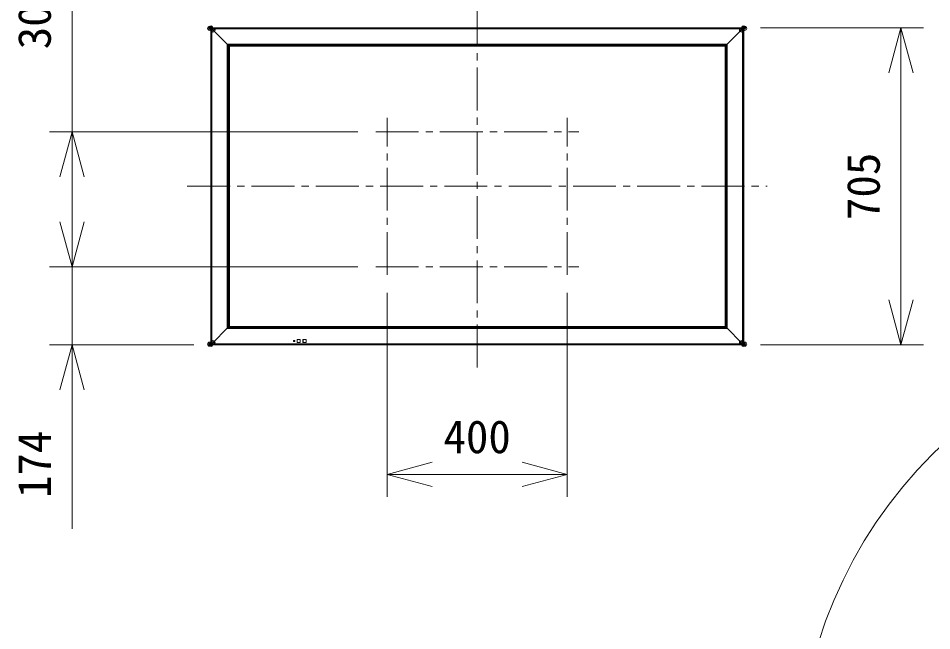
# Model space of a CAD drawing. Units: millimetres, scale not verified. Extents: x -62 to 63, y -57 to 57.
# Drawn here: x -37.8 to 13, y 4.6 to 38.7 of the extents above; entities that cross this region are included whole.
import ezdxf
from ezdxf.enums import TextEntityAlignment as Align

# ---------------------------------------------------------------- set-up
doc = ezdxf.new("R2010")
doc.units = ezdxf.units.MM
doc.header["$LTSCALE"] = 0.125
doc.linetypes.add('USER1', pattern=[28.575, 19.05, -3.175, 3.175, -3.175])
for name, color, linetype, lineweight in [('0-0_0', 7, 'Continuous', 18), ('0-5_SUNPO', 3, 'Continuous', 18), ('0-6_GAIKEI', 1, 'Continuous', 18)]:
    doc.layers.add(name, color=color, linetype=linetype, lineweight=lineweight)
doc.styles.add('ＭＳ ゴシック', font='')
doc.styles.get('ＭＳ ゴシック').set_extended_font_data('MS Gothic')

# ---------------------------------------------------------------- blocks, each defined once
blk = doc.blocks.new('_Open30')
at = {"layer": '0-0_0'}
blk.add_line((0, 0), (-1, 0), dxfattribs=at)
blk.add_lwpolyline([(-1, 0.26795), (0, 0), (-1, -0.26795)], dxfattribs=at)
blk = doc.blocks.new('D1')
at = {"layer": '0-5_SUNPO'}
for p, q in [((47.2155, 336.905), (47.2155, 325.5737)), ((57.2155, 336.905), (57.2155, 325.5737)), ((49.7155, 326.8237), (54.7155, 326.8237))]:
    blk.add_line(p, q, dxfattribs=at)
at = {"layer": '0-5_SUNPO', "xscale": 2.5, "yscale": 2.5, "rotation": 180}
blk.add_blockref('_Open30', (47.2155, 326.8237), dxfattribs=at)
at = {"layer": '0-5_SUNPO', "xscale": 2.5, "yscale": 2.5}
blk.add_blockref('_Open30', (57.2155, 326.8237), dxfattribs=at)
at = {"layer": '0-5_SUNPO', "color": 7, "style": 'ＭＳ ゴシック'}
blk.add_text('400', height=1.833, dxfattribs=at).set_placement((50.3405, 327.4487), align=Align.BOTTOM_LEFT)
blk = doc.blocks.new('D2')
at = {"layer": '0-5_SUNPO'}
for p, q in [((67.958, 351.645), (77.0071, 351.645)), ((75.7571, 336.52), (75.7571, 349.145)), ((67.958, 334.02), (77.0071, 334.02))]:
    blk.add_line(p, q, dxfattribs=at)
at = {"layer": '0-5_SUNPO', "xscale": 2.5, "yscale": 2.5}
for p, rotation in [((75.7571, 351.645), 90), ((75.7571, 334.02), 270)]:
    blk.add_blockref('_Open30', p, dxfattribs=dict(at, rotation=rotation))
at = {"layer": '0-5_SUNPO', "color": 7, "style": 'ＭＳ ゴシック'}
blk.add_text('705', height=1.833, rotation=90, dxfattribs=at).set_placement((75.1321, 340.9575), align=Align.BOTTOM_LEFT)
blk = doc.blocks.new('D5')
at = {"layer": '0-5_SUNPO'}
for p, q in [((29.7011, 345.8637), (29.7011, 356.2804)), ((45.5738, 345.8637), (28.4511, 345.8637)), ((29.7011, 340.8637), (29.7011, 343.3637)), ((45.5738, 338.3637), (28.4511, 338.3637))]:
    blk.add_line(p, q, dxfattribs=at)
at = {"layer": '0-5_SUNPO', "xscale": 2.5, "yscale": 2.5}
for p, rotation in [((29.7011, 345.8637), 90), ((29.7011, 338.3637), 270)]:
    blk.add_blockref('_Open30', p, dxfattribs=dict(at, rotation=rotation))
at = {"layer": '0-5_SUNPO', "color": 7, "style": 'ＭＳ ゴシック'}
blk.add_text('300', height=1.833, rotation=90, dxfattribs=at).set_placement((29.0761, 350.4471), align=Align.BOTTOM_LEFT)
blk = doc.blocks.new('D6')
at = {"layer": '0-5_SUNPO'}
for p, q in [((29.7011, 340.8637), (29.7011, 343.3637)), ((28.7011, 338.3637), (28.4511, 338.3637)), ((29.7011, 334.02), (29.7011, 338.3637)), ((36.473, 334.02), (28.4511, 334.02)), ((29.7011, 331.52), (29.7011, 329.02))]:
    blk.add_line(p, q, dxfattribs=at)
at = {"layer": '0-5_SUNPO', "xscale": 2.5, "yscale": 2.5}
for p, rotation in [((29.7011, 338.3637), 270), ((29.7011, 334.02), 90)]:
    blk.add_blockref('_Open30', p, dxfattribs=dict(at, rotation=rotation))
at = {"layer": '0-5_SUNPO', "color": 7, "style": 'ＭＳ ゴシック'}
blk.add_text('174', height=1.833, rotation=90, dxfattribs=at).set_placement((29.0761, 325.5058), align=Align.BOTTOM_LEFT)

msp = doc.modelspace()

# ---------------------------------------------------------------- linework, layer by layer
at = {"layer": '0-5_SUNPO'}
msp.add_line((-34.7896, 20.5131), (-34.7896, 10.2953), dxfattribs=at)
at = {"layer": '0-6_GAIKEI', "color": 9, "linetype": 'USER1'}
for p, q in [((-12.2752, 19.2543), (-12.2752, 39.2778)), ((-17.2752, 24.3981), (-17.2752, 33.1206)), ((-7.2752, 24.3981), (-7.2752, 33.1206)), ((-17.9169, 32.3569), (-6.6257, 32.3569)), ((-28.3834, 29.3256), (3.833, 29.3256)), ((-17.9169, 24.8569), (-6.6257, 24.8569))]:
    msp.add_line(p, q, dxfattribs=at)
at = {"layer": '0-6_GAIKEI', "color": 7}
for p, q in [((-27.0802, 38.085), (-27.0802, 20.5662)), ((-27.0802, 38.085), (-27.0802, 38.085)), ((-27.078, 38.0903), (-27.0374, 38.1309)), ((-27.0304, 38.0904), (-27.0305, 38.0904)), ((-27.0177, 38.1381), (-27.0177, 38.1308)), ((2.4673, 38.1381), (-27.0177, 38.1381)), ((2.4673, 38.1381), (2.4673, 38.1308)), ((2.4817, 38.1331), (2.4673, 38.1331)), ((2.4817, 38.1331), (2.4817, 38.1331)), ((2.5276, 38.0903), (2.487, 38.1309)), ((2.5298, 38.085), (2.5298, 38.085)), ((2.5298, 20.5662), (2.5298, 38.085)), ((-27.0802, 20.5662), (-27.0802, 20.5662)), ((-27.078, 20.5609), (-27.0374, 20.5203)), ((-27.0375, 20.5679), (-27.0375, 20.5679)), ((-27.0321, 20.5181), (-27.0177, 20.5181)), ((-27.0321, 20.5181), (-27.0321, 20.5181)), ((-27.0177, 20.5131), (-27.0177, 20.5204)), ((2.4817, 20.5181), (2.4673, 20.5181)), ((2.4817, 20.5181), (2.4817, 20.5181)), ((2.5276, 20.5609), (2.487, 20.5203)), ((2.5298, 20.5662), (2.5298, 20.5662))]:
    msp.add_line(p, q, dxfattribs=at)
at = {"layer": '0-6_GAIKEI'}
for p, q in [((-27.0724, 38.0835), (-27.0729, 38.0831)), ((-27.0729, 38.0831), (-27.0729, 20.5682)), ((-27.0375, 38.0834), (-27.0724, 38.0835)), ((-27.0199, 38.0728), (-27.0375, 38.0834)), ((-27.0375, 38.0834), (-27.0375, 20.5679)), ((-27.0375, 38.0834), (-27.0375, 38.0834)), ((-27.0302, 38.1258), (-27.0306, 38.1253)), ((-27.0306, 38.1253), (-27.0304, 38.0904)), ((-27.0305, 38.0904), (-27.0199, 38.0728)), ((-27.0304, 38.0904), (-27.0177, 38.0904)), ((-27.0177, 38.1258), (-27.0302, 38.1258)), ((-27.0199, 38.0728), (-27.0199, 20.5785)), ((-27.0149, 38.0728), (-27.0199, 38.0728)), ((-27.0177, 38.1308), (-27.0177, 38.0756)), ((2.4673, 38.1308), (-27.0177, 38.1308)), ((2.4673, 38.0954), (-27.0177, 38.0954)), ((2.4673, 38.0778), (-27.0177, 38.0778)), ((-27.0177, 38.0756), (-26.1066, 37.1646)), ((2.4644, 38.0728), (2.4694, 38.0728)), ((2.4673, 38.1308), (2.4673, 38.0756)), ((2.4673, 38.1258), (2.4797, 38.1258)), ((2.48, 38.0904), (2.4673, 38.0904)), ((2.48, 38.0904), (2.4694, 38.0728)), ((2.4694, 20.5785), (2.4694, 38.0728)), ((2.4797, 38.1258), (2.4802, 38.1253)), ((2.4802, 38.1253), (2.48, 38.0904)), ((2.48, 38.0904), (2.48, 38.0904)), ((2.522, 38.0835), (2.5225, 38.0831)), ((2.5225, 20.5682), (2.5225, 38.0831)), ((-26.1645, 37.2224), (-26.1645, 21.4288)), ((1.6141, 37.2224), (-26.1645, 37.2224)), ((-26.1399, 37.1978), (-26.1399, 21.4534)), ((1.5895, 37.1978), (-26.1399, 37.1978)), ((-26.1378, 37.1957), (-26.1378, 37.1957)), ((-26.1068, 37.1647), (-26.1068, 21.4866)), ((1.5563, 37.1647), (-26.1068, 37.1647)), ((-26.1066, 21.4867), (-26.1066, 37.1646)), ((1.5562, 37.1616), (-26.1066, 37.1616)), ((-26.1066, 37.1441), (-26.1037, 37.1441)), ((1.5148, 37.1056), (-26.0652, 37.1056)), ((-26.0477, 21.5456), (-26.0477, 37.0881)), ((1.4973, 37.0881), (1.5532, 37.1441)), ((1.4973, 37.0881), (1.4973, 21.5456)), ((1.5532, 37.1441), (1.5532, 21.4897)), ((1.5532, 37.1441), (1.5562, 37.1441)), ((1.5562, 37.1646), (1.5562, 21.4867)), ((1.5563, 21.4866), (1.5563, 37.1647)), ((1.5874, 37.1957), (1.5874, 37.1957)), ((1.5895, 21.4534), (1.5895, 37.1978)), ((1.6141, 21.4288), (1.6141, 37.2224)), ((-27.0177, 20.5756), (-26.1068, 21.4866)), ((-26.1645, 21.4288), (1.6141, 21.4288)), ((-26.1399, 21.4534), (1.5895, 21.4534)), ((-26.1068, 21.4866), (1.5563, 21.4866)), ((-26.0477, 21.5456), (-26.1066, 21.4867)), ((1.5562, 21.4867), (-26.1066, 21.4867)), ((-26.1037, 21.4897), (1.5562, 21.4897)), ((-26.0477, 21.5456), (1.5148, 21.5281)), ((1.5532, 21.4897), (1.4973, 21.5456)), ((2.4673, 20.5756), (1.5562, 21.4867)), ((1.5874, 21.4555), (1.5874, 21.4556)), ((-22.284, 20.8119), (-22.1065, 20.8119)), ((-22.284, 20.6344), (-22.284, 20.8119)), ((-22.2765, 20.8094), (-22.2777, 20.8106)), ((-22.2777, 20.8106), (-22.1127, 20.8106)), ((-22.2765, 20.8094), (-22.1139, 20.8094)), ((-22.2765, 20.8094), (-22.2765, 20.8044)), ((-22.1127, 20.8106), (-22.1139, 20.8094)), ((-22.1139, 20.8044), (-22.1139, 20.8094)), ((-22.1065, 20.8119), (-22.1065, 20.6344)), ((-21.9565, 20.8119), (-21.779, 20.8119)), ((-21.9565, 20.6344), (-21.9565, 20.8119)), ((-21.949, 20.8094), (-21.9502, 20.8106)), ((-21.9502, 20.8106), (-21.7852, 20.8106)), ((-21.949, 20.8094), (-21.7864, 20.8094)), ((-21.949, 20.8094), (-21.949, 20.8044)), ((-21.7852, 20.8106), (-21.7864, 20.8094)), ((-21.7864, 20.8044), (-21.7864, 20.8094)), ((-21.779, 20.8119), (-21.779, 20.6344)), ((-27.0724, 20.5677), (-27.0729, 20.5682)), ((-27.0375, 20.5679), (-27.0724, 20.5677)), ((-27.0199, 20.5785), (-27.0375, 20.5679)), ((-27.0306, 20.5259), (-27.0304, 20.5608)), ((-27.0302, 20.5254), (-27.0306, 20.5259)), ((-27.0305, 20.5608), (-27.0199, 20.5785)), ((-27.0304, 20.5608), (-27.0305, 20.5608)), ((-27.0304, 20.5608), (-27.0177, 20.5608)), ((-27.0177, 20.5254), (-27.0302, 20.5254)), ((-27.0149, 20.5785), (-27.0199, 20.5785)), ((-27.0177, 20.5204), (-27.0177, 20.5756)), ((-27.0177, 20.5735), (2.4673, 20.5735)), ((-27.0177, 20.5558), (2.4673, 20.5558)), ((-22.4765, 20.7531), (-22.4165, 20.7531)), ((-22.4765, 20.6931), (-22.4765, 20.7531)), ((-22.4165, 20.6931), (-22.4765, 20.6931)), ((-22.4746, 20.7462), (-22.4734, 20.745)), ((-22.4746, 20.7), (-22.4746, 20.7462)), ((-22.4734, 20.7012), (-22.4746, 20.7)), ((-22.4684, 20.745), (-22.4734, 20.745)), ((-22.4734, 20.7012), (-22.4734, 20.745)), ((-22.4734, 20.7012), (-22.4684, 20.7012)), ((-22.4684, 20.75), (-22.4696, 20.7512)), ((-22.4696, 20.7512), (-22.4233, 20.7512)), ((-22.4696, 20.695), (-22.4684, 20.6962)), ((-22.4233, 20.695), (-22.4696, 20.695)), ((-22.4684, 20.75), (-22.4246, 20.75)), ((-22.4684, 20.75), (-22.4684, 20.745)), ((-22.4684, 20.745), (-22.4246, 20.745)), ((-22.4684, 20.7012), (-22.4684, 20.745)), ((-22.4246, 20.7012), (-22.4684, 20.7012)), ((-22.4684, 20.7012), (-22.4684, 20.6962)), ((-22.4246, 20.6962), (-22.4684, 20.6962)), ((-22.4233, 20.7512), (-22.4246, 20.75)), ((-22.4246, 20.745), (-22.4246, 20.75)), ((-22.4196, 20.745), (-22.4246, 20.745)), ((-22.4246, 20.745), (-22.4246, 20.7012)), ((-22.4246, 20.7012), (-22.4196, 20.7012)), ((-22.4246, 20.6962), (-22.4233, 20.695)), ((-22.4245, 20.6962), (-22.4245, 20.7012)), ((-22.4196, 20.745), (-22.4183, 20.7462)), ((-22.4196, 20.745), (-22.4196, 20.7012)), ((-22.4183, 20.7), (-22.4196, 20.7012)), ((-22.4183, 20.7462), (-22.4183, 20.7)), ((-22.4165, 20.7531), (-22.4165, 20.6931)), ((-22.1065, 20.6344), (-22.284, 20.6344)), ((-22.2827, 20.8056), (-22.2815, 20.8044)), ((-22.2827, 20.6406), (-22.2827, 20.8056)), ((-22.2815, 20.6418), (-22.2827, 20.6406)), ((-22.2815, 20.6418), (-22.2815, 20.8044)), ((-22.2765, 20.8044), (-22.2815, 20.8044)), ((-22.2815, 20.6418), (-22.2765, 20.6418)), ((-22.2777, 20.6356), (-22.2765, 20.6368)), ((-22.1127, 20.6356), (-22.2777, 20.6356)), ((-22.2765, 20.8044), (-22.1139, 20.8044)), ((-22.2765, 20.6418), (-22.2765, 20.8044)), ((-22.1139, 20.6418), (-22.2765, 20.6418)), ((-22.2765, 20.6418), (-22.2765, 20.6368)), ((-22.1139, 20.6368), (-22.2765, 20.6368)), ((-22.1089, 20.8044), (-22.1139, 20.8044)), ((-22.1139, 20.8044), (-22.1139, 20.6418)), ((-22.1139, 20.6368), (-22.1139, 20.6418)), ((-22.1139, 20.6418), (-22.1089, 20.6418)), ((-22.1139, 20.6368), (-22.1127, 20.6356)), ((-22.1089, 20.8044), (-22.1077, 20.8056)), ((-22.1089, 20.8044), (-22.1089, 20.6418)), ((-22.1077, 20.6406), (-22.1089, 20.6418)), ((-22.1077, 20.8056), (-22.1077, 20.6406)), ((-21.779, 20.6344), (-21.9565, 20.6344)), ((-21.9552, 20.8056), (-21.954, 20.8044)), ((-21.9552, 20.6406), (-21.9552, 20.8056)), ((-21.954, 20.6418), (-21.9552, 20.6406)), ((-21.949, 20.8044), (-21.954, 20.8044)), ((-21.954, 20.8044), (-21.954, 20.6418)), ((-21.954, 20.6418), (-21.949, 20.6418)), ((-21.9502, 20.6356), (-21.949, 20.6368)), ((-21.7852, 20.6356), (-21.9502, 20.6356)), ((-21.7864, 20.8044), (-21.949, 20.8044)), ((-21.949, 20.8044), (-21.949, 20.6418)), ((-21.949, 20.6418), (-21.7864, 20.6418)), ((-21.949, 20.6418), (-21.949, 20.6368)), ((-21.949, 20.6368), (-21.7864, 20.6368)), ((-21.7814, 20.8044), (-21.7864, 20.8044)), ((-21.7864, 20.6418), (-21.7864, 20.8044)), ((-21.7864, 20.6368), (-21.7864, 20.6418)), ((-21.7864, 20.6418), (-21.7814, 20.6418)), ((-21.7864, 20.6368), (-21.7852, 20.6356)), ((-21.7814, 20.8044), (-21.7802, 20.8056)), ((-21.7814, 20.8044), (-21.7814, 20.6418)), ((-21.7802, 20.6406), (-21.7814, 20.6418)), ((-21.7802, 20.8056), (-21.7802, 20.6406)), ((2.4644, 20.5785), (2.4694, 20.5785)), ((2.48, 20.5608), (2.4673, 20.5608)), ((2.4673, 20.5254), (2.4797, 20.5254)), ((2.48, 20.5608), (2.4694, 20.5785)), ((2.4694, 20.5785), (2.4871, 20.5679)), ((2.4797, 20.5254), (2.4802, 20.5259)), ((2.48, 20.5608), (2.48, 20.5608)), ((2.4802, 20.5259), (2.48, 20.5608)), ((2.4871, 20.5679), (2.4871, 20.5679))]:
    msp.add_line(p, q, dxfattribs=at)
at = {"layer": '0-6_GAIKEI', "color": 7}
for points in [[(-27.0321, 38.1331), (-27.0321, 38.1331), (-27.0177, 38.1331)], [(-27.0177, 20.5131), (2.4673, 20.5131), (2.4673, 20.5204)]]:
    msp.add_lwpolyline(points, dxfattribs=at)
at = {"layer": '0-6_GAIKEI'}
for points in [[(-26.1066, 37.1646), (1.5562, 37.1646), (2.4673, 38.0756)], [(2.4694, 38.0728), (2.4871, 38.0834), (2.4871, 38.0834)], [(2.4871, 20.5679), (2.4871, 38.0834), (2.522, 38.0835)], [(-26.1037, 21.4897), (-26.1037, 37.1441), (-26.0477, 37.0881)], [(-27.0177, 20.5204), (2.4673, 20.5204), (2.4673, 20.5756)], [(2.4871, 20.5679), (2.522, 20.5677), (2.5225, 20.5682)]]:
    msp.add_lwpolyline(points, dxfattribs=at)
for centre, radius in [((-27.1402, 38.1018), 0.1127), ((-27.1368, 38.0978), 0.1104), ((-27.1047, 38.1098), 0.0762), ((-27.0957, 38.1126), 0.0668), ((-27.0564, 38.1595), 0.0782), ((-27.0613, 38.143), 0.061), ((-27.0852, 38.0669), 0.0188), ((-27.0707, 38.1106), 0.0272), ((-27.0824, 38.076), 0.00928), ((-26.9668, 38.0198), 0.1235), ((-27.0582, 38.1235), 0.0278), ((-26.9864, 38.035), 0.0987), ((-27.0579, 38.104), 0.0258), ((-27.0632, 38.0983), 0.018), ((-26.9821, 38.0392), 0.0988), ((-27.068, 38.094), 0.0115), ((-27.0712, 38.0917), 0.00762), ((-27.0764, 38.0892), 0.00196), ((-27.0753, 38.0898), 0.00303), ((-27.0763, 38.0895), 0.00198), ((-27.077, 38.0894), 0.00133), ((-27.051, 38.1109), 0.0256), ((-27.0448, 38.1167), 0.0171), ((-27.0414, 38.1205), 0.012), ((-27.0388, 38.124), 0.00765), ((-27.0205, 38.0716), 0.0213), ((-27.0374, 38.1271), 0.00428), ((-27.0179, 38.0726), 0.0224), ((-27.0228, 38.0758), 0.0165), ((-27.0233, 38.0761), 0.016), ((-27.0367, 38.129), 0.00225), ((-27.0363, 38.1293), 0.00192), ((-27.0378, 38.0836), 0.00032), ((-27.0365, 38.1299), 0.00132), ((-27.0335, 38.0816), 0.00433), ((-27.024, 38.1351), 0.00834), ((2.4164, 38.0198), 0.1235), ((2.4317, 38.0392), 0.0988), ((2.436, 38.035), 0.0987), ((2.506, 38.1595), 0.0782), ((2.4674, 38.0726), 0.0224), ((2.4701, 38.0716), 0.0213), ((2.5108, 38.143), 0.061), ((2.4724, 38.0758), 0.0165), ((2.4728, 38.0761), 0.016), ((2.4736, 38.1351), 0.00834), ((2.5006, 38.1109), 0.0256), ((2.5863, 38.0978), 0.1104), ((2.5898, 38.1018), 0.1127), ((2.4944, 38.1167), 0.0171), ((2.5543, 38.1098), 0.0762), ((2.5452, 38.1126), 0.0668), ((2.4831, 38.0816), 0.00433), ((2.491, 38.1205), 0.012), ((2.5078, 38.1235), 0.0278), ((2.4884, 38.124), 0.00765), ((2.5074, 38.104), 0.0258), ((2.487, 38.1271), 0.00428), ((2.4862, 38.129), 0.00225), ((2.4859, 38.1293), 0.00192), ((2.4861, 38.1299), 0.00132), ((2.4873, 38.0836), 0.00032), ((2.5203, 38.1106), 0.0272), ((2.5128, 38.0983), 0.018), ((2.5176, 38.094), 0.0115), ((2.5207, 38.0917), 0.00762), ((2.5348, 38.0669), 0.0188), ((2.5249, 38.0898), 0.00303), ((2.532, 38.076), 0.00928), ((2.5259, 38.0895), 0.00198), ((2.526, 38.0892), 0.00196), ((2.5266, 38.0894), 0.00133), ((31.0855, -3.6344), 25.556), ((-27.1402, 20.5495), 0.1127), ((-27.1368, 20.5534), 0.1104), ((-27.1047, 20.5414), 0.0762), ((-27.0957, 20.5386), 0.0668), ((-27.0564, 20.4917), 0.0782), ((-27.0613, 20.5082), 0.061), ((-27.0852, 20.5844), 0.0188), ((-27.0707, 20.5407), 0.0272), ((-27.0824, 20.5752), 0.00928), ((-26.9668, 20.6314), 0.1235), ((-27.0582, 20.5277), 0.0278), ((-26.9864, 20.6162), 0.0987), ((-27.0579, 20.5472), 0.0258), ((-27.0632, 20.5529), 0.018), ((-26.9821, 20.612), 0.0988), ((-27.068, 20.5573), 0.0115), ((-27.0712, 20.5595), 0.00762), ((-27.0764, 20.562), 0.00196), ((-27.0753, 20.5614), 0.00303), ((-27.0763, 20.5617), 0.00198), ((-27.077, 20.5618), 0.00133), ((-27.051, 20.5404), 0.0256), ((-27.0448, 20.5345), 0.0171), ((-27.0414, 20.5307), 0.012), ((-27.0388, 20.5272), 0.00765), ((-27.0205, 20.5796), 0.0213), ((-27.0374, 20.5242), 0.00428), ((-27.0179, 20.5786), 0.0224), ((-27.0228, 20.5754), 0.0165), ((-27.0233, 20.5751), 0.016), ((-27.0367, 20.5222), 0.00225), ((-27.0363, 20.5219), 0.00192), ((-27.0378, 20.5677), 0.00032), ((-27.0335, 20.5696), 0.00433), ((-27.0365, 20.5213), 0.00132), ((-27.024, 20.5162), 0.00834), ((2.4164, 20.6314), 0.1235), ((2.4317, 20.612), 0.0988), ((2.436, 20.6162), 0.0987), ((2.506, 20.4917), 0.0782), ((2.4674, 20.5786), 0.0224), ((2.4701, 20.5796), 0.0213), ((2.5108, 20.5082), 0.061), ((2.4724, 20.5754), 0.0165), ((2.4728, 20.5751), 0.016), ((2.4736, 20.5162), 0.00834), ((2.5006, 20.5404), 0.0256), ((2.5863, 20.5534), 0.1104), ((2.5898, 20.5495), 0.1127), ((2.4944, 20.5345), 0.0171), ((2.5543, 20.5414), 0.0762), ((2.5452, 20.5386), 0.0668), ((2.4831, 20.5696), 0.00433), ((2.491, 20.5307), 0.012), ((2.5078, 20.5277), 0.0278), ((2.4884, 20.5272), 0.00765), ((2.5074, 20.5472), 0.0258), ((2.487, 20.5242), 0.00428), ((2.4862, 20.5222), 0.00225), ((2.4859, 20.5219), 0.00192), ((2.4861, 20.5213), 0.00132), ((2.4873, 20.5677), 0.00032), ((2.5203, 20.5407), 0.0272), ((2.5128, 20.5529), 0.018), ((2.5176, 20.5573), 0.0115), ((2.5207, 20.5595), 0.00762), ((2.5348, 20.5844), 0.0188), ((2.5249, 20.5614), 0.00303), ((2.532, 20.5752), 0.00928), ((2.5259, 20.5617), 0.00198), ((2.526, 20.562), 0.00196), ((2.5266, 20.5618), 0.00133)]:
    msp.add_circle(centre, radius, dxfattribs=at)
at = {"layer": '0-6_GAIKEI', "color": 7}
for centre, start, end in [((-27.0727, 38.085), 135, 180), ((-27.0321, 38.1256), 90, 135), ((2.4817, 38.1256), 45, 90), ((2.5223, 38.085), 0, 45), ((-27.0727, 20.5662), 180, 225), ((-27.0321, 20.5256), 225, 270), ((2.4817, 20.5256), 270, 315), ((2.5223, 20.5662), 315, 0)]:
    msp.add_arc(centre, 0.0075, start, end, dxfattribs=at)
at = {"layer": '0-6_GAIKEI'}
for centre, radius, start, end in [((-26.1888, 37.1406), 0.075, 45, 47.21309), ((1.6384, 37.1406), 0.075, 132.78691, 135), ((1.6384, 21.5106), 0.075, 225, 227.21309), ((-22.2777, 20.8056), 0.005, 90.06978, 179.93022), ((-22.1127, 20.8056), 0.005, 0.06978, 89.93022), ((-21.9502, 20.8056), 0.005, 90.06978, 179.93022), ((-21.7852, 20.8056), 0.005, 0.06978, 89.93022), ((-22.4696, 20.7462), 0.005, 90.06978, 179.93022), ((-22.4696, 20.7), 0.005, 180.06978, 269.93022), ((-22.4233, 20.7462), 0.005, 0.06978, 89.93022), ((-22.4233, 20.7), 0.005, 270.06978, 359.93022), ((-22.2777, 20.6406), 0.005, 180.06978, 269.93022), ((-22.1127, 20.6406), 0.005, 270.06978, 359.93022), ((-21.9502, 20.6406), 0.005, 180.06978, 269.93022), ((-21.7852, 20.6406), 0.005, 270.06978, 359.93022)]:
    msp.add_arc(centre, radius, start, end, dxfattribs=at)
at = {"layer": '0-6_GAIKEI', "color": 7}
for centre, major_axis, start_param, end_param in [((-27.0727, 38.085), (-0.0053, 0.0053), 0, 0.7854502), ((-27.0321, 38.1256), (0.0053, -0.0053), 2.3561424, 3.1415927), ((2.4817, 38.1256), (-0.0053, -0.0053), 3.1415927, 3.9270429), ((2.5223, 38.085), (0.0053, 0.0053), 5.4977351, 6.2831853), ((-27.0727, 20.5662), (-0.0053, -0.0053), 5.4977351, 6.2831853), ((-27.0321, 20.5256), (0.0053, 0.0053), 3.1415927, 3.9270429), ((2.4817, 20.5256), (-0.0053, 0.0053), 2.3561424, 3.1415927), ((2.5223, 20.5662), (0.0053, -0.0053), 6.2831853, 7.0686355)]:
    msp.add_ellipse(centre, major_axis=major_axis, ratio=0.999896, start_param=start_param, end_param=end_param, dxfattribs=at)
at = {"layer": '0-6_GAIKEI'}
for centre, major_axis, ratio, start_param, end_param in [((-27.0601, 38.0835), (-0.0124, 0.0124), 0.57735, 0, 1.0471976), ((-27.0306, 38.113), (-0.0124, 0.0124), 0.57735, 5.2359878, 6.2831853), ((2.4802, 38.113), (0.0124, 0.0124), 0.57735, 0, 1.0471976), ((2.5096, 38.0835), (0.0124, 0.0124), 0.57735, 5.2359878, 6.2831853), ((-22.2765, 20.8044), (-0.00354, -0.00354), 0.998783, 3.9276009, 5.4971792), ((-22.1139, 20.8044), (-0.00354, 0.00354), 0.998783, 3.9276009, 5.4971792), ((-21.949, 20.8044), (-0.00354, -0.00354), 0.998783, 3.9276009, 5.4971792), ((-21.7864, 20.8044), (-0.00354, 0.00354), 0.998783, 3.9276009, 5.4971792), ((-27.0601, 20.5677), (-0.0124, -0.0124), 0.57735, 5.2359878, 6.2831853), ((-27.0306, 20.5383), (-0.0124, -0.0124), 0.57735, 0, 1.0471976), ((-22.4684, 20.745), (-0.00354, -0.00354), 0.998783, 3.9276009, 5.4971792), ((-22.4684, 20.7012), (0.00354, -0.00354), 0.998783, 3.9276009, 5.4971792), ((-22.4246, 20.745), (-0.00354, 0.00354), 0.998783, 3.9276009, 5.4971792), ((-22.4246, 20.7012), (0.00354, 0.00354), 0.998783, 3.9276009, 5.4971792), ((-22.2765, 20.6418), (0.00354, -0.00354), 0.998783, 3.9276009, 5.4971792), ((-22.1139, 20.6418), (0.00354, 0.00354), 0.998783, 3.9276009, 5.4971792), ((-21.949, 20.6418), (-0.00354, 0.00354), 0.998783, 0.7860072, 2.3555855), ((-21.7864, 20.6418), (0.00354, 0.00354), 0.998783, 3.9276009, 5.4971792), ((2.4802, 20.5383), (0.0124, -0.0124), 0.57735, 5.2359878, 6.2831853), ((2.5096, 20.5677), (0.0124, -0.0124), 0.57735, 6.2831853, 7.3303829)]:
    msp.add_ellipse(centre, major_axis=major_axis, ratio=ratio, start_param=start_param, end_param=end_param, dxfattribs=at)

# ---------------------------------------------------------------- block references
at = {"layer": '0-5_SUNPO'}
for name in ['D5', 'D2', 'D6', 'D1']:
    msp.add_blockref(name, (-64.4907, -313.5069), dxfattribs=at)

doc.saveas('drawing.dxf')
